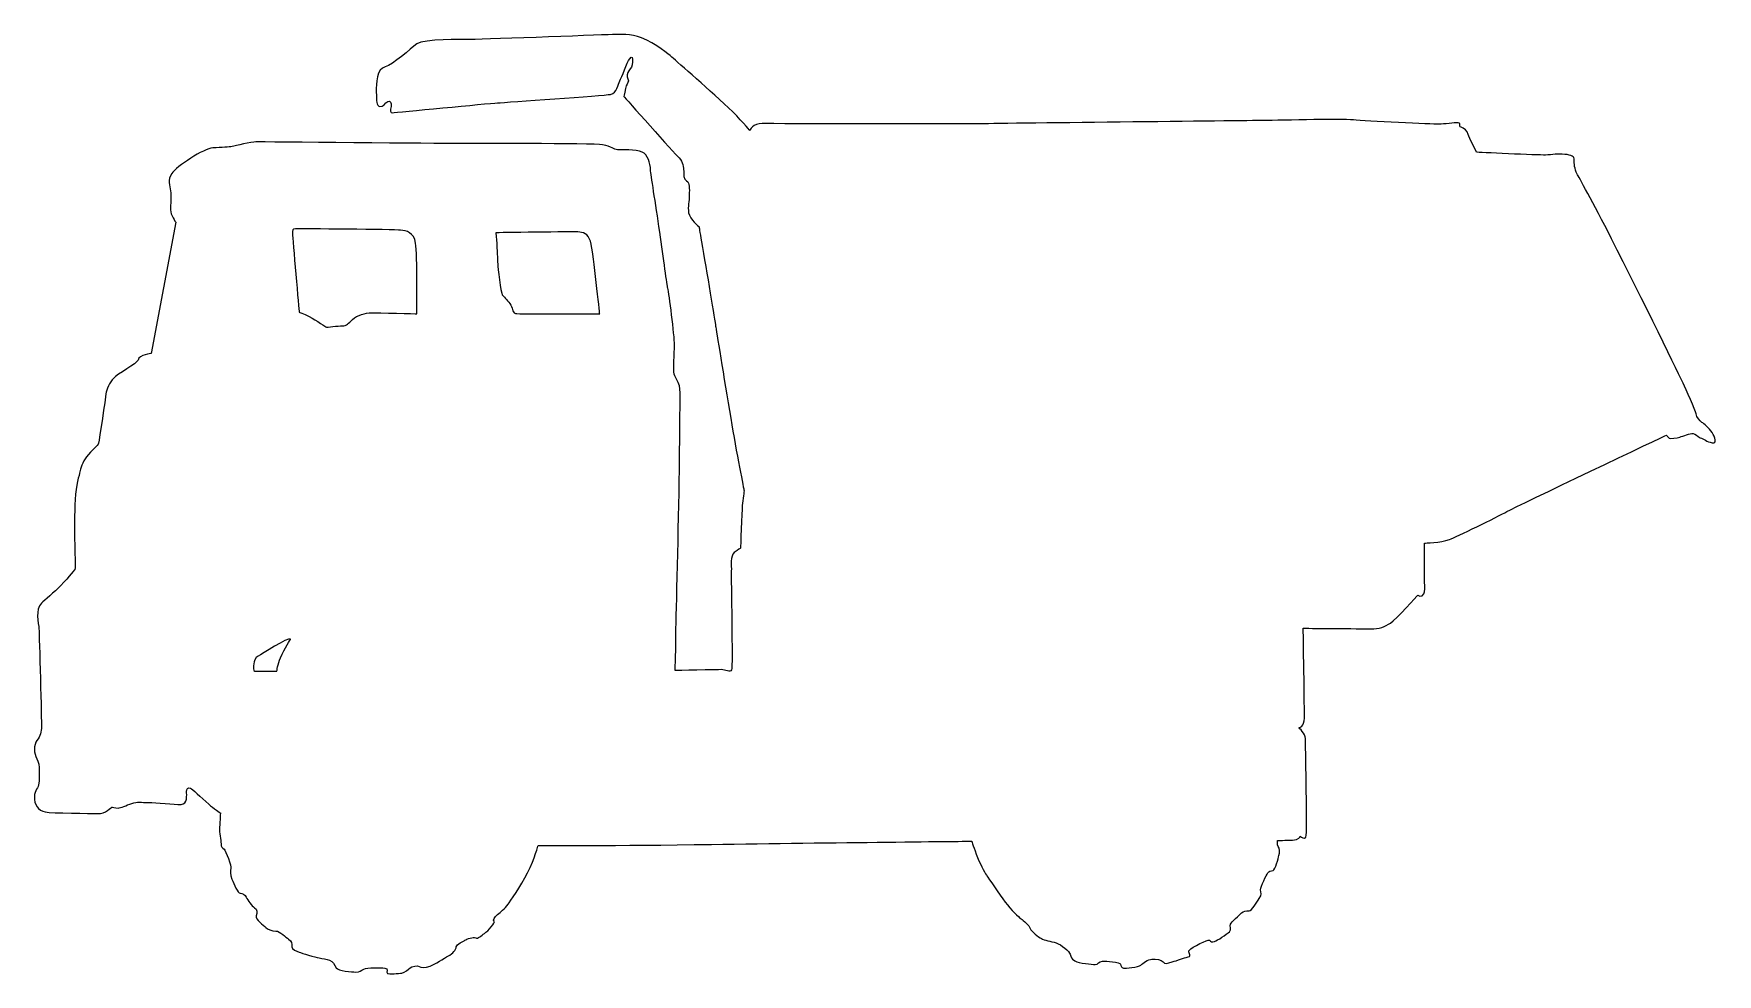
# Model space of a CAD drawing. Header units: centimetres. Extents: x -7.2 to 7.2, y -4 to 4.
import ezdxf

# ---------------------------------------------------------------- set-up
doc = ezdxf.new("R2010")
doc.units = ezdxf.units.CM
doc.header["$MEASUREMENT"] = 0
doc.layers.add('Camada 1', color=7, linetype='Continuous')

msp = doc.modelspace()

# ---------------------------------------------------------------- linework, layer by layer
at = {"layer": 'Camada 1'}
msp.add_open_spline([(-2.17678, 3.61175), (-2.19358, 3.58376), (-2.19919, 3.50827), (-2.25515, 3.49705), (-2.25515, 3.49705), (-2.31122, 3.48586), (-3.14563, 3.4299), (-3.22122, 3.42429), (-3.22122, 3.42429), (-3.29681, 3.41868), (-4.08927, 3.34304), (-4.11443, 3.34031), (-4.11443, 3.34031), (-4.13964, 3.33745), (-4.13404, 3.35981), (-4.12843, 3.39341), (-4.12843, 3.39341), (-4.12285, 3.42701), (-4.13404, 3.4467), (-4.15645, 3.43548), (-4.15645, 3.43548), (-4.17883, 3.42429), (-4.19283, 3.38783), (-4.22368, 3.39341), (-4.22368, 3.39341), (-4.2544, 3.39902), (-4.2517, 3.44109), (-4.2544, 3.51657), (-4.2544, 3.51657), (-4.25726, 3.59221), (-4.24879, 3.71538), (-4.17883, 3.7321), (-4.17883, 3.7321), (-4.10885, 3.74898), (-3.96603, 3.88603), (-3.90724, 3.92802), (-3.90724, 3.92802), (-3.84845, 3.97001), (-3.51801, 3.9672), (-3.47044, 3.96443), (-3.47044, 3.96443), (-3.42284, 3.96163), (-2.38398, 4.00359), (-2.23838, 4.00642), (-2.23838, 4.00642), (-2.17641, 4.00769), (-2.0818, 4.01481), (-1.9911, 3.97896), (-1.9911, 3.97896), (-1.86844, 3.93054), (-1.75324, 3.83341), (-1.73721, 3.81889), (-1.73721, 3.81889), (-1.71882, 3.80222), (-1.44141, 3.56386), (-1.24924, 3.38283), (-1.24924, 3.38283), (-1.14904, 3.28829), (-1.068, 3.18918), (-1.068, 3.18918), (-1.068, 3.18918), (-1.068, 3.18918), (-1.03712, 3.25075), (-0.96161, 3.24789), (-0.96161, 3.24789), (-0.88597, 3.24516), (0.83327, 3.24228), (0.89764, 3.24516), (0.89764, 3.24516), (0.96204, 3.24789), (3.21891, 3.27315), (3.29736, 3.27315), (3.29736, 3.27315), (3.37573, 3.27315), (3.98337, 3.28995), (4.0841, 3.27876), (4.0841, 3.27876), (4.18488, 3.26754), (4.76453, 3.24227), (4.81218, 3.24227), (4.81218, 3.24227), (4.8597, 3.24227), (4.94376, 3.25635), (4.97733, 3.25349), (4.97733, 3.25349), (5.01093, 3.25074), (4.97733, 3.22547), (5.00252, 3.21716), (5.00252, 3.21716), (5.02771, 3.20869), (5.05578, 3.18356), (5.06409, 3.15559), (5.06409, 3.15559), (5.07256, 3.1276), (5.13444, 3.00322), (5.13444, 3.00322), (5.13444, 3.00322), (5.13444, 3.00322), (5.6634, 2.97644), (5.72211, 2.97917), (5.72211, 2.97917), (5.78098, 2.98205), (5.83136, 2.99039), (5.88732, 2.98478), (5.88732, 2.98478), (5.94328, 2.97917), (5.9713, 2.96806), (5.96855, 2.93726), (5.96855, 2.93726), (5.96572, 2.90641), (5.9713, 2.86169), (5.99376, 2.81682), (5.99376, 2.81682), (6.00228, 2.79986), (6.12864, 2.57631), (6.28681, 2.26516), (6.28681, 2.26516), (6.54446, 1.75801), (6.88429, 1.06067), (6.89813, 1.03114), (6.89813, 1.03114), (6.92057, 0.98346), (7.00449, 0.79876), (7.00738, 0.77074), (7.00738, 0.77074), (7.01013, 0.74283), (7.04098, 0.70917), (7.05776, 0.69798), (7.05776, 0.69798), (7.07456, 0.68684), (7.11647, 0.65319), (7.14452, 0.61128), (7.14452, 0.61128), (7.17254, 0.56929), (7.18931, 0.51611), (7.14452, 0.52452), (7.14452, 0.52452), (7.09978, 0.53291), (7.07176, 0.55532), (7.04369, 0.56651), (7.04369, 0.56651), (7.01567, 0.5777), (7.00736, 0.60011), (6.98209, 0.60281), (6.98209, 0.60281), (6.95698, 0.60569), (6.89811, 0.58051), (6.87017, 0.57212), (6.87017, 0.57212), (6.84215, 0.56365), (6.78889, 0.55532), (6.77772, 0.56365), (6.77772, 0.56365), (6.7665, 0.57212), (6.75528, 0.58892), (6.75528, 0.58892), (6.75528, 0.58892), (6.75528, 0.58892), (5.47845, -0.01571), (5.39447, -0.06325), (5.39447, -0.06325), (5.31049, -0.11085), (4.95537, -0.2824), (4.90441, -0.30119), (4.90441, -0.30119), (4.8289, -0.32918), (4.69168, -0.33196), (4.69168, -0.33196), (4.69168, -0.33196), (4.69168, -0.33196), (4.69168, -0.66777), (4.69168, -0.66777), (4.69168, -0.66777), (4.69168, -0.69862), (4.69607, -0.74886), (4.68607, -0.7658), (4.68607, -0.7658), (4.66641, -0.7994), (4.63281, -0.77702), (4.63281, -0.77702), (4.63281, -0.77702), (4.63281, -0.77702), (4.44808, -0.98689), (4.40043, -1.01485), (4.40043, -1.01485), (4.35283, -1.04284), (4.30523, -1.06811), (4.22969, -1.06523), (4.22969, -1.06523), (4.15412, -1.06245), (3.65565, -1.05962), (3.65565, -1.05962), (3.65565, -1.05962), (3.65565, -1.05962), (3.66684, -1.7818), (3.66684, -1.82657), (3.66684, -1.82657), (3.66684, -1.89655), (3.61927, -1.9078), (3.61927, -1.9078), (3.61927, -1.9078), (3.61927, -1.9078), (3.67523, -1.96093), (3.67523, -2.00009), (3.67523, -2.00009), (3.67523, -2.03927), (3.68645, -2.72227), (3.68362, -2.76704), (3.68362, -2.76704), (3.68084, -2.81181), (3.68642, -2.84935), (3.66682, -2.84935), (3.66682, -2.84935), (3.64724, -2.84935), (3.63044, -2.83255), (3.63044, -2.83255), (3.63044, -2.83255), (3.63044, -2.83255), (3.62197, -2.86779), (3.56326, -2.86779), (3.56326, -2.86779), (3.50439, -2.86779), (3.43721, -2.87052), (3.43721, -2.87052), (3.43721, -2.87052), (3.43721, -2.87052), (3.42882, -2.90701), (3.44282, -2.9209), (3.44282, -2.9209), (3.45682, -2.93498), (3.45401, -2.97689), (3.44843, -2.99935), (3.44843, -2.99935), (3.44282, -3.02168), (3.41755, -3.12243), (3.39805, -3.12532), (3.39805, -3.12532), (3.37836, -3.12807), (3.36156, -3.13363), (3.35326, -3.14773), (3.35326, -3.14773), (3.34479, -3.16165), (3.28881, -3.26528), (3.29161, -3.29042), (3.29161, -3.29042), (3.29439, -3.31569), (3.30849, -3.33249), (3.2805, -3.36606), (3.2805, -3.36606), (3.2524, -3.39966), (3.21885, -3.46954), (3.19364, -3.46954), (3.19364, -3.46954), (3.1684, -3.46954), (3.14607, -3.4724), (3.12919, -3.48912), (3.12919, -3.48912), (3.11239, -3.50592), (3.04243, -3.56469), (3.03402, -3.5844), (3.03402, -3.5844), (3.02563, -3.6039), (3.05082, -3.62631), (3.02563, -3.64869), (3.02563, -3.64869), (3.00044, -3.6711), (2.92207, -3.72426), (2.89966, -3.73267), (2.89966, -3.73267), (2.87725, -3.74108), (2.86606, -3.73547), (2.85481, -3.72148), (2.85481, -3.72148), (2.84359, -3.70748), (2.70357, -3.78588), (2.68405, -3.80546), (2.68405, -3.80546), (2.66439, -3.82504), (2.71207, -3.85584), (2.67286, -3.86425), (2.67286, -3.86425), (2.63365, -3.87266), (2.58322, -3.89502), (2.53835, -3.90624), (2.53835, -3.90624), (2.49358, -3.91743), (2.47678, -3.92862), (2.45998, -3.90624), (2.45998, -3.90624), (2.44318, -3.88383), (2.40127, -3.88383), (2.36481, -3.88383), (2.36481, -3.88383), (2.32843, -3.88383), (2.28917, -3.91743), (2.26964, -3.93421), (2.26964, -3.93421), (2.24995, -3.95101), (2.13521, -3.96501), (2.12121, -3.9594), (2.12121, -3.9594), (2.10716, -3.95387), (2.09883, -3.9454), (2.09594, -3.9258), (2.09594, -3.9258), (2.09321, -3.90622), (1.9728, -3.89781), (1.94201, -3.90061), (1.94201, -3.90061), (1.91121, -3.90347), (1.90563, -3.9286), (1.88036, -3.9286), (1.88036, -3.9286), (1.85525, -3.9286), (1.7404, -3.91741), (1.70679, -3.89783), (1.70679, -3.89783), (1.67319, -3.87822), (1.67602, -3.86423), (1.66763, -3.84184), (1.66763, -3.84184), (1.65916, -3.81951), (1.59206, -3.75786), (1.54719, -3.74389), (1.54719, -3.74389), (1.5024, -3.72989), (1.44361, -3.72148), (1.42114, -3.70748), (1.42114, -3.70748), (1.39873, -3.69351), (1.33436, -3.64869), (1.32597, -3.62072), (1.32597, -3.62072), (1.31764, -3.59273), (1.26718, -3.55354), (1.24757, -3.53955), (1.24757, -3.53955), (1.22791, -3.52558), (1.16359, -3.46126), (1.11321, -3.39681), (1.11321, -3.39681), (1.06278, -3.33249), (0.9675, -3.18694), (0.95631, -3.17287), (0.95631, -3.17287), (0.9511, -3.1662), (0.90562, -3.08783), (0.87672, -3.01552), (0.87672, -3.01552), (0.84396, -2.93358), (0.82756, -2.87656), (0.82756, -2.87656), (0.82756, -2.87656), (0.82756, -2.87656), (-0.36825, -2.88825), (-1.39296, -2.90387), (-1.39296, -2.90387), (-2.19039, -2.91596), (-2.87418, -2.91263), (-2.87418, -2.91263), (-2.87418, -2.91263), (-2.87418, -2.91263), (-2.89984, -3.02021), (-2.96324, -3.14671), (-2.96324, -3.14671), (-3.02002, -3.26056), (-3.11445, -3.39365), (-3.12898, -3.41362), (-3.12898, -3.41362), (-3.1597, -3.45558), (-3.1933, -3.48077), (-3.21857, -3.50318), (-3.21857, -3.50318), (-3.24376, -3.52559), (-3.26614, -3.55086), (-3.24934, -3.55917), (-3.24934, -3.55917), (-3.23254, -3.56764), (-3.30255, -3.64593), (-3.33051, -3.66281), (-3.33051, -3.66281), (-3.35853, -3.67953), (-3.38647, -3.71319), (-3.40615, -3.70199), (-3.40615, -3.70199), (-3.42573, -3.69069), (-3.48452, -3.7103), (-3.49852, -3.72149), (-3.49852, -3.72149), (-3.51249, -3.73268), (-3.5685, -3.75229), (-3.57136, -3.77748), (-3.57136, -3.77748), (-3.57411, -3.80264), (-3.60208, -3.83624), (-3.63854, -3.85585), (-3.63854, -3.85585), (-3.67492, -3.87543), (-3.75609, -3.92861), (-3.79531, -3.94261), (-3.79531, -3.94261), (-3.83453, -3.95661), (-3.87929, -3.95661), (-3.88773, -3.94539), (-3.88773, -3.94539), (-3.89614, -3.9342), (-3.95491, -3.94539), (-3.96613, -3.95661), (-3.96613, -3.95661), (-3.97735, -3.9678), (-4.01092, -3.9986), (-4.03617, -4.00138), (-4.03617, -4.00138), (-4.06128, -4.00416), (-4.14812, -4.01257), (-4.15933, -4.00416), (-4.15933, -4.00416), (-4.17052, -3.99577), (-4.14811, -3.96217), (-4.18171, -3.95939), (-4.18171, -3.95939), (-4.21531, -3.95661), (-4.33575, -3.95386), (-4.36091, -3.96778), (-4.36091, -3.96778), (-4.38612, -3.98178), (-4.39451, -3.99297), (-4.42819, -3.99297), (-4.42819, -3.99297), (-4.46179, -3.99297), (-4.58212, -3.98458), (-4.59612, -3.95659), (-4.59612, -3.95659), (-4.61012, -3.92857), (-4.62411, -3.9006), (-4.65211, -3.89219), (-4.65211, -3.89219), (-4.6801, -3.8838), (-4.70807, -3.87819), (-4.74178, -3.87261), (-4.74178, -3.87261), (-4.77538, -3.867), (-4.89011, -3.83343), (-4.91252, -3.82223), (-4.91252, -3.82223), (-4.9349, -3.81101), (-4.97697, -3.80262), (-4.97417, -3.77746), (-4.97417, -3.77746), (-4.97139, -3.75227), (-4.97695, -3.72986), (-5.00216, -3.71314), (-5.00216, -3.71314), (-5.02735, -3.69626), (-5.075, -3.6431), (-5.11133, -3.6431), (-5.11133, -3.6431), (-5.14779, -3.6431), (-5.18409, -3.6291), (-5.19817, -3.61238), (-5.19817, -3.61238), (-5.21214, -3.5955), (-5.29334, -3.54234), (-5.27932, -3.51433), (-5.27932, -3.51433), (-5.26535, -3.48634), (-5.27096, -3.45837), (-5.29332, -3.44443), (-5.29332, -3.44443), (-5.31573, -3.43035), (-5.35219, -3.37998), (-5.36338, -3.35479), (-5.36338, -3.35479), (-5.37457, -3.3296), (-5.39976, -3.31838), (-5.41656, -3.32127), (-5.41656, -3.32127), (-5.43336, -3.324), (-5.46974, -3.24002), (-5.48654, -3.20081), (-5.48654, -3.20081), (-5.50334, -3.16165), (-5.50059, -3.1253), (-5.49501, -3.10844), (-5.49501, -3.10844), (-5.48943, -3.09164), (-5.53692, -2.95739), (-5.55372, -2.94331), (-5.55372, -2.94331), (-5.57052, -2.92939), (-5.57899, -2.92939), (-5.57899, -2.89862), (-5.57899, -2.89862), (-5.57899, -2.86782), (-5.59579, -2.79776), (-5.59299, -2.76977), (-5.59299, -2.76977), (-5.59021, -2.74178), (-5.58458, -2.63544), (-5.58458, -2.63544), (-5.58458, -2.63544), (-5.58458, -2.63544), (-5.6434, -2.59488), (-5.68348, -2.56046), (-5.68348, -2.56046), (-5.75375, -2.50011), (-5.82514, -2.42994), (-5.8394, -2.42277), (-5.8394, -2.42277), (-5.86178, -2.41158), (-5.873, -2.43116), (-5.873, -2.45357), (-5.873, -2.45357), (-5.873, -2.47598), (-5.86178, -2.56274), (-5.92065, -2.56274), (-5.92065, -2.56274), (-5.97936, -2.56274), (-6.1334, -2.54594), (-6.19785, -2.54594), (-6.19785, -2.54594), (-6.26225, -2.54594), (-6.29302, -2.53755), (-6.34059, -2.55433), (-6.34059, -2.55433), (-6.38819, -2.57113), (-6.43587, -2.59351), (-6.45825, -2.59351), (-6.45825, -2.59351), (-6.48063, -2.59351), (-6.51143, -2.58504), (-6.51143, -2.58504), (-6.51143, -2.58504), (-6.51143, -2.58504), (-6.56739, -2.64388), (-6.62904, -2.641), (-6.62904, -2.641), (-6.69064, -2.63827), (-7.02107, -2.63827), (-7.07978, -2.62708), (-7.07978, -2.62708), (-7.13862, -2.61589), (-7.17503, -2.56271), (-7.1722, -2.49833), (-7.1722, -2.49833), (-7.16942, -2.43388), (-7.13582, -2.42835), (-7.13304, -2.38078), (-7.13304, -2.38078), (-7.13026, -2.33321), (-7.12182, -2.22126), (-7.14984, -2.17366), (-7.14984, -2.17366), (-7.17786, -2.12606), (-7.17786, -2.0533), (-7.14984, -2.01689), (-7.14984, -2.01689), (-7.12182, -1.98051), (-7.11068, -1.93852), (-7.11068, -1.90214), (-7.11068, -1.90214), (-7.11068, -1.86573), (-7.13026, -1.11559), (-7.13306, -1.06521), (-7.13306, -1.06521), (-7.13586, -1.01483), (-7.16666, -0.90014), (-7.11068, -0.8441), (-7.11068, -0.8441), (-7.08541, -0.81899), (-7.00474, -0.75385), (-6.94529, -0.69318), (-6.94529, -0.69318), (-6.87266, -0.61918), (-6.82229, -0.55028), (-6.82229, -0.55028), (-6.82229, -0.55028), (-6.82229, -0.55028), (-6.83621, -0.20026), (-6.82472, 0.04032), (-6.82472, 0.04032), (-6.81898, 0.15986), (-6.78781, 0.25215), (-6.78313, 0.27546), (-6.78313, 0.27546), (-6.77826, 0.29943), (-6.76104, 0.3601), (-6.72746, 0.40452), (-6.72746, 0.40452), (-6.68579, 0.45966), (-6.6266, 0.49884), (-6.62351, 0.51887), (-6.62351, 0.51887), (-6.61793, 0.55536), (-6.56464, 0.90516), (-6.56186, 0.94162), (-6.56186, 0.94162), (-6.55908, 0.97795), (-6.52826, 1.03952), (-6.49746, 1.07312), (-6.49746, 1.07312), (-6.46661, 1.10672), (-6.29442, 1.20203), (-6.28743, 1.22989), (-6.28743, 1.22989), (-6.27624, 1.27466), (-6.17548, 1.28585), (-6.17548, 1.28585), (-6.17548, 1.28585), (-6.17548, 1.28585), (-5.96548, 2.40546), (-5.96548, 2.40546), (-5.96548, 2.40546), (-5.96548, 2.40546), (-6.01022, 2.46986), (-6.01022, 2.51185), (-6.01022, 2.51185), (-6.01022, 2.55384), (-6.00464, 2.6294), (-6.01022, 2.6742), (-6.01022, 2.6742), (-6.01586, 2.71899), (-6.03824, 2.76657), (-5.99905, 2.82255), (-5.99905, 2.82255), (-5.95987, 2.87851), (-5.72457, 3.03808), (-5.64901, 3.0408), (-5.64901, 3.0408), (-5.57347, 3.04366), (-5.50627, 3.04638), (-5.4838, 3.05199), (-5.4838, 3.05199), (-5.46139, 3.0576), (-5.31576, 3.09117), (-5.28219, 3.09117), (-5.28219, 3.09117), (-5.24862, 3.09117), (-3.65259, 3.07725), (-3.58264, 3.07725), (-3.58264, 3.07725), (-3.51258, 3.07725), (-2.39815, 3.07998), (-2.32261, 3.06606), (-2.32261, 3.06606), (-2.24697, 3.05198), (-2.22456, 3.02399), (-2.19656, 3.02399), (-2.19656, 3.02399), (-2.16854, 3.02399), (-2.03694, 3.02685), (-1.98653, 3.00446), (-1.98653, 3.00446), (-1.93615, 2.98208), (-1.91655, 2.91201), (-1.91374, 2.85053), (-1.91374, 2.85053), (-1.91215, 2.81777), (-1.87125, 2.57446), (-1.83513, 2.32152), (-1.83513, 2.32152), (-1.80327, 2.09826), (-1.77211, 1.86125), (-1.76689, 1.84286), (-1.76689, 1.84286), (-1.7557, 1.80373), (-1.70932, 1.43429), (-1.70932, 1.35862), (-1.70932, 1.35862), (-1.70932, 1.28311), (-1.72332, 1.15148), (-1.7121, 1.10957), (-1.7121, 1.10957), (-1.70091, 1.0675), (-1.67847, 1.05631), (-1.66725, 1.00879), (-1.66725, 1.00879), (-1.65606, 0.96114), (-1.66452, 0.754), (-1.66452, 0.71209), (-1.66452, 0.71209), (-1.66452, 0.69611), (-1.66412, 0.42343), (-1.67058, 0.09643), (-1.67058, 0.09643), (-1.68095, -0.43462), (-1.69984, -1.11761), (-1.6981, -1.14362), (-1.6981, -1.14362), (-1.69527, -1.18569), (-1.70374, -1.42082), (-1.70374, -1.42082), (-1.70374, -1.42082), (-1.70374, -1.42082), (-1.33967, -1.41235), (-1.3089, -1.41235), (-1.3089, -1.41235), (-1.27813, -1.41235), (-1.23333, -1.44034), (-1.22212, -1.41513), (-1.22212, -1.41513), (-1.21095, -1.38994), (-1.22776, -0.62027), (-1.22487, -0.57262), (-1.22487, -0.57262), (-1.22212, -0.5251), (-1.23609, -0.44112), (-1.19976, -0.41316), (-1.19976, -0.41316), (-1.1633, -0.38514), (-1.14621, -0.37609), (-1.14621, -0.37609), (-1.14621, -0.37609), (-1.14621, -0.37609), (-1.13653, -0.06259), (-1.13094, -0.01221), (-1.13094, -0.01221), (-1.12533, 0.03817), (-1.11573, 0.11587), (-1.11573, 0.11587), (-1.11573, 0.11587), (-1.11573, 0.11587), (-1.18153, 0.44176), (-1.2299, 0.73235), (-1.2299, 0.73235), (-1.28753, 1.08049), (-1.3541, 1.49414), (-1.35862, 1.52009), (-1.35862, 1.52009), (-1.36476, 1.55509), (-1.43596, 1.9942), (-1.47885, 2.23801), (-1.47885, 2.23801), (-1.49443, 2.3263), (-1.49933, 2.36625), (-1.49933, 2.36625), (-1.49933, 2.36625), (-1.49933, 2.36625), (-1.5805, 2.43062), (-1.58892, 2.48661), (-1.58892, 2.48661), (-1.59739, 2.5426), (-1.58331, 2.58178), (-1.58331, 2.63777), (-1.58331, 2.63777), (-1.58331, 2.69368), (-1.57773, 2.74133), (-1.60572, 2.75813), (-1.60572, 2.75813), (-1.63371, 2.77493), (-1.63099, 2.81131), (-1.63099, 2.84211), (-1.63099, 2.84211), (-1.63099, 2.87283), (-1.6366, 2.92048), (-1.67017, 2.95406), (-1.67017, 2.95406), (-1.70374, 2.98764), (-2.14055, 3.47741), (-2.14055, 3.47741), (-2.14055, 3.47741), (-2.14055, 3.47741), (-2.12936, 3.5502), (-2.12094, 3.56978), (-2.12094, 3.56978), (-2.11258, 3.58936), (-2.09578, 3.60616), (-2.10697, 3.62857), (-2.10697, 3.62857), (-2.11816, 3.65098), (-2.11528, 3.67895), (-2.09858, 3.69861), (-2.09858, 3.69861), (-2.0817, 3.71814), (-2.06778, 3.73719), (-2.06778, 3.7732), (-2.06778, 3.7732), (-2.06778, 3.80929), (-2.06778, 3.83329), (-2.0917, 3.80119), (-2.0917, 3.80119), (-2.11558, 3.76925), (-2.16001, 3.63974), (-2.17678, 3.61175)], degree=3, knots=[0, 0, 0, 0, 0.00507614, 0.00507614, 0.00507614, 0.00507614, 0.01015228, 0.01015228, 0.01015228, 0.01015228, 0.01522843, 0.01522843, 0.01522843, 0.01522843, 0.02030457, 0.02030457, 0.02030457, 0.02030457, 0.02538071, 0.02538071, 0.02538071, 0.02538071, 0.03045685, 0.03045685, 0.03045685, 0.03045685, 0.03553299, 0.03553299, 0.03553299, 0.03553299, 0.04060914, 0.04060914, 0.04060914, 0.04060914, 0.04568528, 0.04568528, 0.04568528, 0.04568528, 0.05076142, 0.05076142, 0.05076142, 0.05076142, 0.05583756, 0.05583756, 0.05583756, 0.05583756, 0.06091371, 0.06091371, 0.06091371, 0.06091371, 0.06598985, 0.06598985, 0.06598985, 0.06598985, 0.07106599, 0.07106599, 0.07106599, 0.07106599, 0.07614213, 0.07614213, 0.07614213, 0.07614213, 0.08121827, 0.08121827, 0.08121827, 0.08121827, 0.08629442, 0.08629442, 0.08629442, 0.08629442, 0.09137056, 0.09137056, 0.09137056, 0.09137056, 0.0964467, 0.0964467, 0.0964467, 0.0964467, 0.10152284, 0.10152284, 0.10152284, 0.10152284, 0.10659898, 0.10659898, 0.10659898, 0.10659898, 0.11167513, 0.11167513, 0.11167513, 0.11167513, 0.11675127, 0.11675127, 0.11675127, 0.11675127, 0.12182741, 0.12182741, 0.12182741, 0.12182741, 0.12690355, 0.12690355, 0.12690355, 0.12690355, 0.1319797, 0.1319797, 0.1319797, 0.1319797, 0.13705584, 0.13705584, 0.13705584, 0.13705584, 0.14213198, 0.14213198, 0.14213198, 0.14213198, 0.14720812, 0.14720812, 0.14720812, 0.14720812, 0.15228426, 0.15228426, 0.15228426, 0.15228426, 0.15736041, 0.15736041, 0.15736041, 0.15736041, 0.16243655, 0.16243655, 0.16243655, 0.16243655, 0.16751269, 0.16751269, 0.16751269, 0.16751269, 0.17258883, 0.17258883, 0.17258883, 0.17258883, 0.17766497, 0.17766497, 0.17766497, 0.17766497, 0.18274112, 0.18274112, 0.18274112, 0.18274112, 0.18781726, 0.18781726, 0.18781726, 0.18781726, 0.1928934, 0.1928934, 0.1928934, 0.1928934, 0.19796954, 0.19796954, 0.19796954, 0.19796954, 0.20304569, 0.20304569, 0.20304569, 0.20304569, 0.20812183, 0.20812183, 0.20812183, 0.20812183, 0.21319797, 0.21319797, 0.21319797, 0.21319797, 0.21827411, 0.21827411, 0.21827411, 0.21827411, 0.22335025, 0.22335025, 0.22335025, 0.22335025, 0.2284264, 0.2284264, 0.2284264, 0.2284264, 0.23350254, 0.23350254, 0.23350254, 0.23350254, 0.23857868, 0.23857868, 0.23857868, 0.23857868, 0.24365482, 0.24365482, 0.24365482, 0.24365482, 0.24873096, 0.24873096, 0.24873096, 0.24873096, 0.25380711, 0.25380711, 0.25380711, 0.25380711, 0.25888325, 0.25888325, 0.25888325, 0.25888325, 0.26395939, 0.26395939, 0.26395939, 0.26395939, 0.26903553, 0.26903553, 0.26903553, 0.26903553, 0.27411168, 0.27411168, 0.27411168, 0.27411168, 0.27918782, 0.27918782, 0.27918782, 0.27918782, 0.28426396, 0.28426396, 0.28426396, 0.28426396, 0.2893401, 0.2893401, 0.2893401, 0.2893401, 0.29441624, 0.29441624, 0.29441624, 0.29441624, 0.29949239, 0.29949239, 0.29949239, 0.29949239, 0.30456853, 0.30456853, 0.30456853, 0.30456853, 0.30964467, 0.30964467, 0.30964467, 0.30964467, 0.31472081, 0.31472081, 0.31472081, 0.31472081, 0.31979695, 0.31979695, 0.31979695, 0.31979695, 0.3248731, 0.3248731, 0.3248731, 0.3248731, 0.32994924, 0.32994924, 0.32994924, 0.32994924, 0.33502538, 0.33502538, 0.33502538, 0.33502538, 0.34010152, 0.34010152, 0.34010152, 0.34010152, 0.34517766, 0.34517766, 0.34517766, 0.34517766, 0.35025381, 0.35025381, 0.35025381, 0.35025381, 0.35532995, 0.35532995, 0.35532995, 0.35532995, 0.36040609, 0.36040609, 0.36040609, 0.36040609, 0.36548223, 0.36548223, 0.36548223, 0.36548223, 0.37055838, 0.37055838, 0.37055838, 0.37055838, 0.37563452, 0.37563452, 0.37563452, 0.37563452, 0.38071066, 0.38071066, 0.38071066, 0.38071066, 0.3857868, 0.3857868, 0.3857868, 0.3857868, 0.39086294, 0.39086294, 0.39086294, 0.39086294, 0.39593909, 0.39593909, 0.39593909, 0.39593909, 0.40101523, 0.40101523, 0.40101523, 0.40101523, 0.40609137, 0.40609137, 0.40609137, 0.40609137, 0.41116751, 0.41116751, 0.41116751, 0.41116751, 0.41624365, 0.41624365, 0.41624365, 0.41624365, 0.4213198, 0.4213198, 0.4213198, 0.4213198, 0.42639594, 0.42639594, 0.42639594, 0.42639594, 0.43147208, 0.43147208, 0.43147208, 0.43147208, 0.43654822, 0.43654822, 0.43654822, 0.43654822, 0.44162437, 0.44162437, 0.44162437, 0.44162437, 0.44670051, 0.44670051, 0.44670051, 0.44670051, 0.45177665, 0.45177665, 0.45177665, 0.45177665, 0.45685279, 0.45685279, 0.45685279, 0.45685279, 0.46192893, 0.46192893, 0.46192893, 0.46192893, 0.46700508, 0.46700508, 0.46700508, 0.46700508, 0.47208122, 0.47208122, 0.47208122, 0.47208122, 0.47715736, 0.47715736, 0.47715736, 0.47715736, 0.4822335, 0.4822335, 0.4822335, 0.4822335, 0.48730964, 0.48730964, 0.48730964, 0.48730964, 0.49238579, 0.49238579, 0.49238579, 0.49238579, 0.49746193, 0.49746193, 0.49746193, 0.49746193, 0.50253807, 0.50253807, 0.50253807, 0.50253807, 0.50761421, 0.50761421, 0.50761421, 0.50761421, 0.51269036, 0.51269036, 0.51269036, 0.51269036, 0.5177665, 0.5177665, 0.5177665, 0.5177665, 0.52284264, 0.52284264, 0.52284264, 0.52284264, 0.52791878, 0.52791878, 0.52791878, 0.52791878, 0.53299492, 0.53299492, 0.53299492, 0.53299492, 0.53807107, 0.53807107, 0.53807107, 0.53807107, 0.54314721, 0.54314721, 0.54314721, 0.54314721, 0.54822335, 0.54822335, 0.54822335, 0.54822335, 0.55329949, 0.55329949, 0.55329949, 0.55329949, 0.55837563, 0.55837563, 0.55837563, 0.55837563, 0.56345178, 0.56345178, 0.56345178, 0.56345178, 0.56852792, 0.56852792, 0.56852792, 0.56852792, 0.57360406, 0.57360406, 0.57360406, 0.57360406, 0.5786802, 0.5786802, 0.5786802, 0.5786802, 0.58375635, 0.58375635, 0.58375635, 0.58375635, 0.58883249, 0.58883249, 0.58883249, 0.58883249, 0.59390863, 0.59390863, 0.59390863, 0.59390863, 0.59898477, 0.59898477, 0.59898477, 0.59898477, 0.60406091, 0.60406091, 0.60406091, 0.60406091, 0.60913706, 0.60913706, 0.60913706, 0.60913706, 0.6142132, 0.6142132, 0.6142132, 0.6142132, 0.61928934, 0.61928934, 0.61928934, 0.61928934, 0.62436548, 0.62436548, 0.62436548, 0.62436548, 0.62944162, 0.62944162, 0.62944162, 0.62944162, 0.63451777, 0.63451777, 0.63451777, 0.63451777, 0.63959391, 0.63959391, 0.63959391, 0.63959391, 0.64467005, 0.64467005, 0.64467005, 0.64467005, 0.64974619, 0.64974619, 0.64974619, 0.64974619, 0.65482234, 0.65482234, 0.65482234, 0.65482234, 0.65989848, 0.65989848, 0.65989848, 0.65989848, 0.66497462, 0.66497462, 0.66497462, 0.66497462, 0.67005076, 0.67005076, 0.67005076, 0.67005076, 0.6751269, 0.6751269, 0.6751269, 0.6751269, 0.68020305, 0.68020305, 0.68020305, 0.68020305, 0.68527919, 0.68527919, 0.68527919, 0.68527919, 0.69035533, 0.69035533, 0.69035533, 0.69035533, 0.69543147, 0.69543147, 0.69543147, 0.69543147, 0.70050761, 0.70050761, 0.70050761, 0.70050761, 0.70558376, 0.70558376, 0.70558376, 0.70558376, 0.7106599, 0.7106599, 0.7106599, 0.7106599, 0.71573604, 0.71573604, 0.71573604, 0.71573604, 0.72081218, 0.72081218, 0.72081218, 0.72081218, 0.72588832, 0.72588832, 0.72588832, 0.72588832, 0.73096447, 0.73096447, 0.73096447, 0.73096447, 0.73604061, 0.73604061, 0.73604061, 0.73604061, 0.74111675, 0.74111675, 0.74111675, 0.74111675, 0.74619289, 0.74619289, 0.74619289, 0.74619289, 0.75126904, 0.75126904, 0.75126904, 0.75126904, 0.75634518, 0.75634518, 0.75634518, 0.75634518, 0.76142132, 0.76142132, 0.76142132, 0.76142132, 0.76649746, 0.76649746, 0.76649746, 0.76649746, 0.7715736, 0.7715736, 0.7715736, 0.7715736, 0.77664975, 0.77664975, 0.77664975, 0.77664975, 0.78172589, 0.78172589, 0.78172589, 0.78172589, 0.78680203, 0.78680203, 0.78680203, 0.78680203, 0.79187817, 0.79187817, 0.79187817, 0.79187817, 0.79695431, 0.79695431, 0.79695431, 0.79695431, 0.80203046, 0.80203046, 0.80203046, 0.80203046, 0.8071066, 0.8071066, 0.8071066, 0.8071066, 0.81218274, 0.81218274, 0.81218274, 0.81218274, 0.81725888, 0.81725888, 0.81725888, 0.81725888, 0.82233503, 0.82233503, 0.82233503, 0.82233503, 0.82741117, 0.82741117, 0.82741117, 0.82741117, 0.83248731, 0.83248731, 0.83248731, 0.83248731, 0.83756345, 0.83756345, 0.83756345, 0.83756345, 0.84263959, 0.84263959, 0.84263959, 0.84263959, 0.84771574, 0.84771574, 0.84771574, 0.84771574, 0.85279188, 0.85279188, 0.85279188, 0.85279188, 0.85786802, 0.85786802, 0.85786802, 0.85786802, 0.86294416, 0.86294416, 0.86294416, 0.86294416, 0.8680203, 0.8680203, 0.8680203, 0.8680203, 0.87309645, 0.87309645, 0.87309645, 0.87309645, 0.87817259, 0.87817259, 0.87817259, 0.87817259, 0.88324873, 0.88324873, 0.88324873, 0.88324873, 0.88832487, 0.88832487, 0.88832487, 0.88832487, 0.89340102, 0.89340102, 0.89340102, 0.89340102, 0.89847716, 0.89847716, 0.89847716, 0.89847716, 0.9035533, 0.9035533, 0.9035533, 0.9035533, 0.90862944, 0.90862944, 0.90862944, 0.90862944, 0.91370558, 0.91370558, 0.91370558, 0.91370558, 0.91878173, 0.91878173, 0.91878173, 0.91878173, 0.92385787, 0.92385787, 0.92385787, 0.92385787, 0.92893401, 0.92893401, 0.92893401, 0.92893401, 0.93401015, 0.93401015, 0.93401015, 0.93401015, 0.93908629, 0.93908629, 0.93908629, 0.93908629, 0.94416244, 0.94416244, 0.94416244, 0.94416244, 0.94923858, 0.94923858, 0.94923858, 0.94923858, 0.95431472, 0.95431472, 0.95431472, 0.95431472, 0.95939086, 0.95939086, 0.95939086, 0.95939086, 0.96446701, 0.96446701, 0.96446701, 0.96446701, 0.96954315, 0.96954315, 0.96954315, 0.96954315, 0.97461929, 0.97461929, 0.97461929, 0.97461929, 0.97969543, 0.97969543, 0.97969543, 0.97969543, 0.98477157, 0.98477157, 0.98477157, 0.98477157, 0.98984772, 0.98984772, 0.98984772, 0.98984772, 1, 1, 1, 1], dxfattribs=at)
at = {"layer": 'Camada 1', "color": 7}
for points, knots in [([(-3.90723, 1.62457), (-3.90723, 1.62457), (-4.24608, 1.63288), (-4.29646, 1.63288), (-4.29646, 1.63288), (-4.34684, 1.63288), (-4.4169, 1.61047), (-4.45606, 1.57692), (-4.45606, 1.57692), (-4.49527, 1.54332), (-4.50644, 1.52093), (-4.54284, 1.52093), (-4.54284, 1.52093), (-4.57922, 1.52093), (-4.68, 1.50974), (-4.68, 1.50974), (-4.68, 1.50974), (-4.68, 1.50974), (-4.76337, 1.56647), (-4.82735, 1.60195), (-4.82735, 1.60195), (-4.8782, 1.63015), (-4.91241, 1.63849), (-4.91241, 1.63849), (-4.91241, 1.63849), (-4.91241, 1.63849), (-4.96845, 2.27667), (-4.96845, 2.30746), (-4.96845, 2.30746), (-4.96845, 2.33823), (-4.97406, 2.34945), (-4.94326, 2.34945), (-4.94326, 2.34945), (-4.91241, 2.34945), (-4.09485, 2.34384), (-4.04725, 2.33823), (-4.04725, 2.33823), (-3.9996, 2.33265), (-3.93242, 2.32146), (-3.91842, 2.22628), (-3.91842, 2.22628), (-3.9044, 2.13111), (-3.90723, 1.62457), (-3.90723, 1.62457)], [0, 0, 0, 0, 0.08333333, 0.08333333, 0.08333333, 0.08333333, 0.16666667, 0.16666667, 0.16666667, 0.16666667, 0.25, 0.25, 0.25, 0.25, 0.33333333, 0.33333333, 0.33333333, 0.33333333, 0.41666667, 0.41666667, 0.41666667, 0.41666667, 0.5, 0.5, 0.5, 0.5, 0.58333333, 0.58333333, 0.58333333, 0.58333333, 0.66666667, 0.66666667, 0.66666667, 0.66666667, 0.75, 0.75, 0.75, 0.75, 0.83333333, 0.83333333, 0.83333333, 0.83333333, 1, 1, 1, 1]), ([(-2.34754, 1.62457), (-2.34754, 1.62457), (-3.03921, 1.61896), (-3.06718, 1.6273), (-3.06718, 1.6273), (-3.0952, 1.63577), (-3.08967, 1.68059), (-3.11478, 1.71128), (-3.11478, 1.71128), (-3.14005, 1.74208), (-3.16804, 1.77288), (-3.17923, 1.78692), (-3.17923, 1.78692), (-3.19045, 1.80084), (-3.21841, 2.02475), (-3.21841, 2.04994), (-3.21841, 2.04994), (-3.21841, 2.07513), (-3.22402, 2.19551), (-3.2268, 2.22351), (-3.2268, 2.22351), (-3.2268, 2.22351), (-3.23519, 2.31588), (-3.23519, 2.31588), (-3.23519, 2.31588), (-3.23519, 2.31588), (-2.56312, 2.32707), (-2.5183, 2.32149), (-2.5183, 2.32149), (-2.47353, 2.31588), (-2.43715, 2.29908), (-2.42035, 2.21791), (-2.42035, 2.21791), (-2.40361, 2.13672), (-2.34754, 1.62457), (-2.34754, 1.62457)], [0, 0, 0, 0, 0.1, 0.1, 0.1, 0.1, 0.2, 0.2, 0.2, 0.2, 0.3, 0.3, 0.3, 0.3, 0.4, 0.4, 0.4, 0.4, 0.5, 0.5, 0.5, 0.5, 0.6, 0.6, 0.6, 0.6, 0.7, 0.7, 0.7, 0.7, 0.8, 0.8, 0.8, 0.8, 1, 1, 1, 1]), ([(-4.98525, -1.1521), (-4.98525, -1.1521), (-5.03798, -1.232), (-5.07158, -1.31051), (-5.07158, -1.31051), (-5.09457, -1.36422), (-5.10291, -1.42634), (-5.10291, -1.42634), (-5.10291, -1.42634), (-5.10291, -1.42634), (-5.27087, -1.42354), (-5.29053, -1.42634), (-5.29053, -1.42634), (-5.31003, -1.42912), (-5.30172, -1.37874), (-5.29884, -1.36194), (-5.29884, -1.36194), (-5.29611, -1.34514), (-5.29053, -1.30884), (-5.26254, -1.29754), (-5.26254, -1.29754), (-5.23446, -1.28648), (-5.00764, -1.12967), (-4.98525, -1.1521)], [0, 0, 0, 0, 0.14285714, 0.14285714, 0.14285714, 0.14285714, 0.28571429, 0.28571429, 0.28571429, 0.28571429, 0.42857143, 0.42857143, 0.42857143, 0.42857143, 0.57142857, 0.57142857, 0.57142857, 0.57142857, 0.71428571, 0.71428571, 0.71428571, 0.71428571, 1, 1, 1, 1])]:
    msp.add_open_spline(points, degree=3, knots=knots, dxfattribs=at)

doc.saveas('drawing.dxf')
